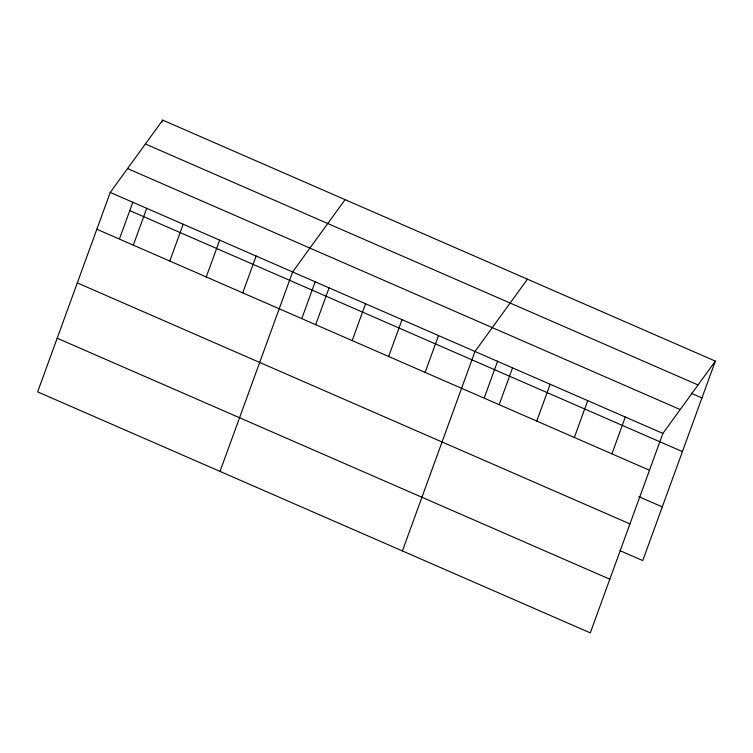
<?xml version="1.0" encoding="UTF-8"?>
<svg xmlns="http://www.w3.org/2000/svg" width="753" height="753" viewBox="0 0 753 753"><rect width="100%" height="100%" fill="white"/><g stroke="black" fill="none" stroke-linecap="round" stroke-linejoin="round"><path stroke-width="1.13" d="M110.249 192.429L37.65 391.88L590.286 632.878L662.885 433.417L715.35 361.12L162.714 120.122L110.249 192.429L662.885 433.417M119.708 238.259L132.904 202.02M161.923 122.287L162.714 120.122M133.319 245.149L146.722 208.336M169.792 261.056L183.195 224.234M206.266 276.963L219.669 240.141M242.739 292.861L256.142 256.048M220.017 471.406L292.616 271.955L345.081 199.649M302.085 317.785L315.272 281.547M315.695 324.675L329.089 287.862M352.169 340.582L365.563 303.77M388.642 356.489L402.036 319.667M425.116 372.396L438.51 335.574M402.394 550.942L474.992 351.482L527.448 279.184M484.452 397.311L497.639 361.082M499.164 404.681L512.567 367.869M536.748 421.068L550.151 384.256M574.332 437.465L587.726 400.643M611.907 453.852L625.31 417.03M715.35 361.12L642.751 560.571L620.208 550.744M145.395 143.983L698.04 384.981M691.216 393.254L701.947 397.932M127.558 168.568L680.204 409.557M129.78 210.614L682.416 451.602M96.845 229.241L649.491 470.239M638.666 496.604L662.292 506.901M77.314 282.912L629.95 523.909M57.181 338.21L609.826 579.208"/></g></svg>
